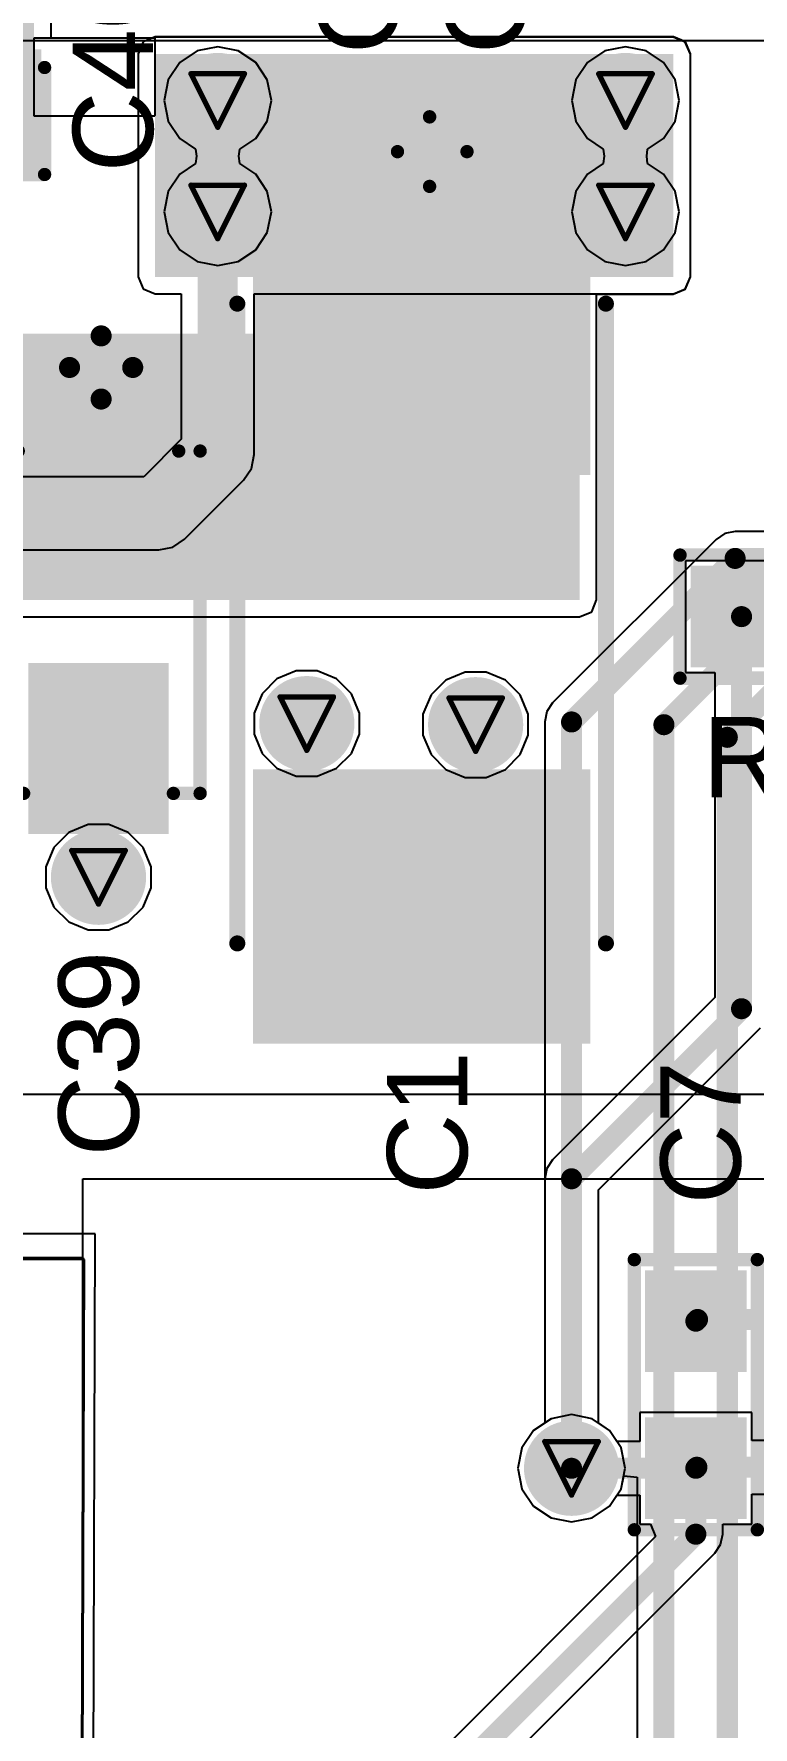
# Model space of a CAD drawing. Header units: inches. Extents: x 0 to 423, y -3 to 110.
# Drawn here: x 31.64 to 38.47, y 55.33 to 71.41 of the extents above; entities that cross this region are included whole.
import ezdxf

# ---------------------------------------------------------------- set-up
doc = ezdxf.new("R2010")
doc.units = ezdxf.units.IN
for name, color, linetype in [('Bottom Layer', 5, 'Continuous'), ('Bottom Solder', 6, 'Continuous'), ('Drill Drawing', 1, 'Continuous'), ('Mid Layer', 16, 'Continuous'), ('Mid Layer 2', 76, 'Continuous'), ('Top Layer', 1, 'Continuous'), ('Top Overlay', 2, 'Continuous'), ('Top Paste', 8, 'Continuous'), ('Top Solder', 216, 'Continuous'), ('Via Holes', 16, 'Continuous')]:
    doc.layers.add(name, color=color, linetype=linetype)
doc.styles.add('Arial', font='', dxfattribs={"height": 0.2})
doc.styles.get('Arial').set_extended_font_data('Arial')

# ---------------------------------------------------------------- blocks, each defined once
blk = doc.blocks.new('C____C_2')
at = {"layer": 'Top Layer'}
for points in [[(-3.9, 1.5), (-1.5, 1.5), (-1.5, -1.5), (-3.9, -1.5)], [(1.5, 1.5), (3.9, 1.5), (3.9, -1.5), (1.5, -1.5)]]:
    blk.add_hatch(color=1, dxfattribs=at).paths.add_polyline_path(points)
at = {"layer": 'Top Paste'}
for points in [[(-3.9, 1.5), (-1.5, 1.5), (-1.5, -1.5), (-3.9, -1.5)], [(1.5, 1.5), (3.9, 1.5), (3.9, -1.5), (1.5, -1.5)]]:
    blk.add_hatch(color=8, dxfattribs=at).paths.add_polyline_path(points)
at = {"layer": 'Top Solder'}
for points in [[(-4.002, 1.602), (-1.398, 1.602), (-1.398, -1.602), (-4.002, -1.602)], [(1.398, 1.602), (4.002, 1.602), (4.002, -1.602), (1.398, -1.602)]]:
    blk.add_hatch(color=216, dxfattribs=at).paths.add_polyline_path(points)
at = {"layer": 'Top Overlay'}
for points in [[(3.05, 1.75, 0.152, 0.152, 0), (-3.025, 1.75, 0.152, 0.152, 0)], [(-4.469, -0.229, 0.127, 0.127, 0), (-4.469, 0.431, 0.127, 0.127, 0)], [(-4.138, 0.076, 0.127, 0.127, 0), (-4.799, 0.076, 0.127, 0.127, 0)], [(3.05, -1.75, 0.152, 0.152, 0), (-3.025, -1.75, 0.152, 0.152, 0)]]:
    blk.add_lwpolyline(points, format="xyseb", dxfattribs=at)
for points in [[(-3.063, 1.75, 0.0762, 0.0762, 1), (-2.987, 1.75, 0.0762, 0.0762, 1)], [(3.012, 1.75, 0.0762, 0.0762, 1), (3.088, 1.75, 0.0762, 0.0762, 1)], [(-4.5, 0.431, 0.0635, 0.0635, 1), (-4.437, 0.431, 0.0635, 0.0635, 1)], [(-4.831, 0.076, 0.0635, 0.0635, 1), (-4.767, 0.076, 0.0635, 0.0635, 1)], [(-4.17, 0.076, 0.0635, 0.0635, 1), (-4.107, 0.076, 0.0635, 0.0635, 1)], [(-4.5, -0.229, 0.0635, 0.0635, 1), (-4.437, -0.229, 0.0635, 0.0635, 1)], [(-3.063, -1.75, 0.0762, 0.0762, 1), (-2.987, -1.75, 0.0762, 0.0762, 1)], [(3.012, -1.75, 0.0762, 0.0762, 1), (3.088, -1.75, 0.0762, 0.0762, 1)]]:
    blk.add_lwpolyline(points, format="xyseb", close=True, dxfattribs=at)
blk = doc.blocks.new('C____A_10')
at = {"layer": 'Top Layer'}
for points in [[(-1.91, 0.565), (-0.49, 0.565), (-0.49, -0.565), (-1.91, -0.565)], [(0.49, 0.565), (1.91, 0.565), (1.91, -0.565), (0.49, -0.565)]]:
    blk.add_hatch(color=1, dxfattribs=at).paths.add_polyline_path(points)
at = {"layer": 'Top Paste'}
for points in [[(-1.91, 0.565), (-0.49, 0.565), (-0.49, -0.565), (-1.91, -0.565)], [(0.49, 0.565), (1.91, 0.565), (1.91, -0.565), (0.49, -0.565)]]:
    blk.add_hatch(color=8, dxfattribs=at).paths.add_polyline_path(points)
at = {"layer": 'Top Solder'}
for points in [[(-2.012, 0.667), (-0.388, 0.667), (-0.388, -0.667), (-2.012, -0.667)], [(0.388, 0.667), (2.012, 0.667), (2.012, -0.667), (0.388, -0.667)]]:
    blk.add_hatch(color=216, dxfattribs=at).paths.add_polyline_path(points)
at = {"layer": 'Top Overlay'}
for points in [[(1.626, 0.965, 0.127, 0.127, 0), (-1.626, 0.965, 0.127, 0.127, 0)], [(-1.626, 0.762, 0.127, 0.127, 0), (-1.626, 0.965, 0.127, 0.127, 0)], [(1.626, 0.711, 0.127, 0.127, 0), (1.626, 0.965, 0.127, 0.127, 0)], [(-2.419, -0.275, 0.2, 0.2, 0), (-2.419, 0.325, 0.2, 0.2, 0)], [(-2.119, 0.025, 0.2, 0.2, 0), (-2.719, 0.025, 0.2, 0.2, 0)], [(-1.626, -0.965, 0.127, 0.127, 0), (-1.626, -0.762, 0.127, 0.127, 0)], [(1.626, -0.965, 0.127, 0.127, 0), (1.626, -0.711, 0.127, 0.127, 0)], [(1.626, -0.965, 0.127, 0.127, 0), (-1.626, -0.965, 0.127, 0.127, 0)]]:
    blk.add_lwpolyline(points, format="xyseb", dxfattribs=at)
for points in [[(-1.657, 0.965, 0.0635, 0.0635, 1), (-1.594, 0.965, 0.0635, 0.0635, 1)], [(-1.657, 0.965, 0.0635, 0.0635, 1), (-1.594, 0.965, 0.0635, 0.0635, 1)], [(1.594, 0.965, 0.0635, 0.0635, 1), (1.657, 0.965, 0.0635, 0.0635, 1)], [(1.594, 0.965, 0.0635, 0.0635, 1), (1.657, 0.965, 0.0635, 0.0635, 1)], [(-1.657, 0.762, 0.0635, 0.0635, 1), (-1.594, 0.762, 0.0635, 0.0635, 1)], [(1.594, 0.711, 0.0635, 0.0635, 1), (1.657, 0.711, 0.0635, 0.0635, 1)], [(-2.469, 0.325, 0.1, 0.1, 1), (-2.369, 0.325, 0.1, 0.1, 1)], [(-2.769, 0.025, 0.1, 0.1, 1), (-2.669, 0.025, 0.1, 0.1, 1)], [(-2.169, 0.025, 0.1, 0.1, 1), (-2.069, 0.025, 0.1, 0.1, 1)], [(-2.469, -0.275, 0.1, 0.1, 1), (-2.369, -0.275, 0.1, 0.1, 1)], [(-1.657, -0.762, 0.0635, 0.0635, 1), (-1.594, -0.762, 0.0635, 0.0635, 1)], [(1.594, -0.711, 0.0635, 0.0635, 1), (1.657, -0.711, 0.0635, 0.0635, 1)], [(-1.657, -0.965, 0.0635, 0.0635, 1), (-1.594, -0.965, 0.0635, 0.0635, 1)], [(-1.657, -0.965, 0.0635, 0.0635, 1), (-1.594, -0.965, 0.0635, 0.0635, 1)], [(1.594, -0.965, 0.0635, 0.0635, 1), (1.657, -0.965, 0.0635, 0.0635, 1)], [(1.594, -0.965, 0.0635, 0.0635, 1), (1.657, -0.965, 0.0635, 0.0635, 1)]]:
    blk.add_lwpolyline(points, format="xyseb", close=True, dxfattribs=at)
blk = doc.blocks.new('C___0805_44')
at = {"layer": 'Top Layer'}
for points in [[(-1.524, 0.762), (-0.508, 0.762), (-0.508, -0.762), (-1.524, -0.762)], [(0.508, 0.762), (1.524, 0.762), (1.524, -0.762), (0.508, -0.762)]]:
    blk.add_hatch(color=1, dxfattribs=at).paths.add_polyline_path(points)
at = {"layer": 'Top Paste'}
for points in [[(-1.524, 0.762), (-0.508, 0.762), (-0.508, -0.762), (-1.524, -0.762)], [(0.508, 0.762), (1.524, 0.762), (1.524, -0.762), (0.508, -0.762)]]:
    blk.add_hatch(color=8, dxfattribs=at).paths.add_polyline_path(points)
at = {"layer": 'Top Solder'}
for points in [[(-1.594, 0.832), (-0.438, 0.832), (-0.438, -0.832), (-1.594, -0.832)], [(0.438, 0.832), (1.594, 0.832), (1.594, -0.832), (0.438, -0.832)]]:
    blk.add_hatch(color=216, dxfattribs=at).paths.add_polyline_path(points)
at = {"layer": 'Top Overlay'}
for points in [[(-0.61, 0.864, 0.127, 0.127, 0), (-1.626, 0.864, 0.127, 0.127, 0)], [(-1.626, -0.864, 0.127, 0.127, 0), (-1.626, 0.864, 0.127, 0.127, 0)], [(1.626, 0.864, 0.127, 0.127, 0), (0.61, 0.864, 0.127, 0.127, 0)], [(1.626, -0.864, 0.127, 0.127, 0), (1.626, 0.864, 0.127, 0.127, 0)], [(-0.61, -0.864, 0.127, 0.127, 0), (-1.626, -0.864, 0.127, 0.127, 0)], [(1.626, -0.864, 0.127, 0.127, 0), (0.61, -0.864, 0.127, 0.127, 0)]]:
    blk.add_lwpolyline(points, format="xyseb", dxfattribs=at)
for points in [[(-1.657, 0.864, 0.0635, 0.0635, 1), (-1.594, 0.864, 0.0635, 0.0635, 1)], [(-1.657, 0.864, 0.0635, 0.0635, 1), (-1.594, 0.864, 0.0635, 0.0635, 1)], [(-0.641, 0.864, 0.0635, 0.0635, 1), (-0.578, 0.864, 0.0635, 0.0635, 1)], [(0.578, 0.864, 0.0635, 0.0635, 1), (0.641, 0.864, 0.0635, 0.0635, 1)], [(1.594, 0.864, 0.0635, 0.0635, 1), (1.657, 0.864, 0.0635, 0.0635, 1)], [(1.594, 0.864, 0.0635, 0.0635, 1), (1.657, 0.864, 0.0635, 0.0635, 1)], [(-1.657, -0.864, 0.0635, 0.0635, 1), (-1.594, -0.864, 0.0635, 0.0635, 1)], [(-1.657, -0.864, 0.0635, 0.0635, 1), (-1.594, -0.864, 0.0635, 0.0635, 1)], [(-0.641, -0.864, 0.0635, 0.0635, 1), (-0.578, -0.864, 0.0635, 0.0635, 1)], [(0.578, -0.864, 0.0635, 0.0635, 1), (0.641, -0.864, 0.0635, 0.0635, 1)], [(1.594, -0.864, 0.0635, 0.0635, 1), (1.657, -0.864, 0.0635, 0.0635, 1)], [(1.594, -0.864, 0.0635, 0.0635, 1), (1.657, -0.864, 0.0635, 0.0635, 1)]]:
    blk.add_lwpolyline(points, format="xyseb", close=True, dxfattribs=at)
blk = doc.blocks.new('0603C_TBD_55')
at = {"layer": 'Top Layer'}
for points in [[(-0.381, 0.381), (0.381, 0.381), (0.381, -0.381), (-0.381, -0.381)], [(1.016, 0.381), (1.778, 0.381), (1.778, -0.381), (1.016, -0.381)]]:
    blk.add_hatch(color=1, dxfattribs=at).paths.add_polyline_path(points)
at = {"layer": 'Top Paste'}
for points in [[(-0.381, 0.381), (0.381, 0.381), (0.381, -0.381), (-0.381, -0.381)], [(1.016, 0.381), (1.778, 0.381), (1.778, -0.381), (1.016, -0.381)]]:
    blk.add_hatch(color=8, dxfattribs=at).paths.add_polyline_path(points)
at = {"layer": 'Top Solder'}
for points in [[(-0.4826, 0.4826), (0.4826, 0.4826), (0.4826, -0.4826), (-0.4826, -0.4826)], [(0.9144, 0.4826), (1.8796, 0.4826), (1.8796, -0.4826), (0.9144, -0.4826)]]:
    blk.add_hatch(color=216, dxfattribs=at).paths.add_polyline_path(points)
at = {"layer": 'Top Overlay'}
for points in [[(-0.5842, 0.5842, 0.127, 0.127, 0), (1.9812, 0.5842, 0.127, 0.127, 0)], [(-0.5842, -0.5842, 0.127, 0.127, 0), (-0.5842, 0.5842, 0.127, 0.127, 0)], [(1.9812, -0.5842, 0.127, 0.127, 0), (1.9812, 0.5842, 0.127, 0.127, 0)], [(-0.5842, -0.5842, 0.127, 0.127, 0), (1.9812, -0.5842, 0.127, 0.127, 0)]]:
    blk.add_lwpolyline(points, format="xyseb", dxfattribs=at)
for points in [[(-0.61595, 0.5842, 0.0635, 0.0635, 1), (-0.55245, 0.5842, 0.0635, 0.0635, 1)], [(-0.61595, 0.5842, 0.0635, 0.0635, 1), (-0.55245, 0.5842, 0.0635, 0.0635, 1)], [(1.94945, 0.5842, 0.0635, 0.0635, 1), (2.01295, 0.5842, 0.0635, 0.0635, 1)], [(1.94945, 0.5842, 0.0635, 0.0635, 1), (2.01295, 0.5842, 0.0635, 0.0635, 1)], [(-0.61595, -0.5842, 0.0635, 0.0635, 1), (-0.55245, -0.5842, 0.0635, 0.0635, 1)], [(-0.61595, -0.5842, 0.0635, 0.0635, 1), (-0.55245, -0.5842, 0.0635, 0.0635, 1)], [(1.94945, -0.5842, 0.0635, 0.0635, 1), (2.01295, -0.5842, 0.0635, 0.0635, 1)], [(1.94945, -0.5842, 0.0635, 0.0635, 1), (2.01295, -0.5842, 0.0635, 0.0635, 1)]]:
    blk.add_lwpolyline(points, format="xyseb", close=True, dxfattribs=at)
blk = doc.blocks.new('0603C_TBD_75')
at = {"layer": 'Top Layer'}
for points in [[(-0.381, 0.381), (0.381, 0.381), (0.381, -0.381), (-0.381, -0.381)], [(1.016, 0.381), (1.778, 0.381), (1.778, -0.381), (1.016, -0.381)]]:
    blk.add_hatch(color=1, dxfattribs=at).paths.add_polyline_path(points)
at = {"layer": 'Top Paste'}
for points in [[(-0.381, 0.381), (0.381, 0.381), (0.381, -0.381), (-0.381, -0.381)], [(1.016, 0.381), (1.778, 0.381), (1.778, -0.381), (1.016, -0.381)]]:
    blk.add_hatch(color=8, dxfattribs=at).paths.add_polyline_path(points)
at = {"layer": 'Top Solder'}
for points in [[(-0.4826, 0.4826), (0.4826, 0.4826), (0.4826, -0.4826), (-0.4826, -0.4826)], [(0.9144, 0.4826), (1.8796, 0.4826), (1.8796, -0.4826), (0.9144, -0.4826)]]:
    blk.add_hatch(color=216, dxfattribs=at).paths.add_polyline_path(points)
at = {"layer": 'Top Overlay'}
for points in [[(-0.5842, -0.5842, 0.127, 0.127, 0), (-0.5842, 0.5842, 0.127, 0.127, 0)], [(1.9812, 0.5842, 0.127, 0.127, 0), (-0.5842, 0.5842, 0.127, 0.127, 0)], [(1.9812, -0.5842, 0.127, 0.127, 0), (1.9812, 0.5842, 0.127, 0.127, 0)], [(1.9812, -0.5842, 0.127, 0.127, 0), (-0.5842, -0.5842, 0.127, 0.127, 0)]]:
    blk.add_lwpolyline(points, format="xyseb", dxfattribs=at)
for points in [[(-0.61595, 0.5842, 0.0635, 0.0635, 1), (-0.55245, 0.5842, 0.0635, 0.0635, 1)], [(-0.61595, 0.5842, 0.0635, 0.0635, 1), (-0.55245, 0.5842, 0.0635, 0.0635, 1)], [(1.94945, 0.5842, 0.0635, 0.0635, 1), (2.01295, 0.5842, 0.0635, 0.0635, 1)], [(1.94945, 0.5842, 0.0635, 0.0635, 1), (2.01295, 0.5842, 0.0635, 0.0635, 1)], [(-0.61595, -0.5842, 0.0635, 0.0635, 1), (-0.55245, -0.5842, 0.0635, 0.0635, 1)], [(-0.61595, -0.5842, 0.0635, 0.0635, 1), (-0.55245, -0.5842, 0.0635, 0.0635, 1)], [(1.94945, -0.5842, 0.0635, 0.0635, 1), (2.01295, -0.5842, 0.0635, 0.0635, 1)], [(1.94945, -0.5842, 0.0635, 0.0635, 1), (2.01295, -0.5842, 0.0635, 0.0635, 1)]]:
    blk.add_lwpolyline(points, format="xyseb", close=True, dxfattribs=at)

msp = doc.modelspace()

# ---------------------------------------------------------------- hatches: boundary and pattern name
at = {"layer": 'Bottom Layer'}
msp.add_hatch(color=5, dxfattribs=at).paths.add_polyline_path([(32.796, 69.108), (37.717, 69.108), (37.717, 71.223), (32.796, 71.223)])
h = msp.add_hatch(color=5, dxfattribs=at)
edge = h.paths.add_edge_path()
edge.add_arc((33.39, 70.781), 0.35, 0, 360)
h = msp.add_hatch(color=5, dxfattribs=at)
edge = h.paths.add_edge_path()
edge.add_arc((37.262, 70.781), 0.35, 0, 360)
h = msp.add_hatch(color=5, dxfattribs=at)
edge = h.paths.add_edge_path()
edge.add_arc((33.39, 69.723), 0.35, 0, 360)
h = msp.add_hatch(color=5, dxfattribs=at)
edge = h.paths.add_edge_path()
edge.add_arc((37.262, 69.723), 0.35, 0, 360)
h = msp.add_hatch(color=5, dxfattribs=at)
edge = h.paths.add_edge_path()
edge.add_arc((34.236, 64.864), 0.35, 0, 360)
h = msp.add_hatch(color=5, dxfattribs=at)
edge = h.paths.add_edge_path()
edge.add_arc((35.839, 64.854), 0.35, 0, 360)
h = msp.add_hatch(color=5, dxfattribs=at)
edge = h.paths.add_edge_path()
edge.add_arc((32.258, 63.405), 0.35, 0, 360)
h = msp.add_hatch(color=5, dxfattribs=at)
edge = h.paths.add_edge_path()
edge.add_arc((36.75, 57.793), 0.35, 0, 360)
at = {"layer": 'Bottom Solder'}
h = msp.add_hatch(color=6, dxfattribs=at)
edge = h.paths.add_edge_path()
edge.add_arc((33.39, 70.781), 0.452, 0, 360)
h = msp.add_hatch(color=6, dxfattribs=at)
edge = h.paths.add_edge_path()
edge.add_arc((37.262, 70.781), 0.452, 0, 360)
h = msp.add_hatch(color=6, dxfattribs=at)
edge = h.paths.add_edge_path()
edge.add_arc((33.39, 69.723), 0.452, 0, 360)
h = msp.add_hatch(color=6, dxfattribs=at)
edge = h.paths.add_edge_path()
edge.add_arc((37.262, 69.723), 0.452, 0, 360)
h = msp.add_hatch(color=6, dxfattribs=at)
edge = h.paths.add_edge_path()
edge.add_arc((34.236, 64.864), 0.452, 0, 360)
h = msp.add_hatch(color=6, dxfattribs=at)
edge = h.paths.add_edge_path()
edge.add_arc((35.839, 64.854), 0.452, 0, 360)
h = msp.add_hatch(color=6, dxfattribs=at)
edge = h.paths.add_edge_path()
edge.add_arc((32.258, 63.405), 0.452, 0, 360)
h = msp.add_hatch(color=6, dxfattribs=at)
edge = h.paths.add_edge_path()
edge.add_arc((36.75, 57.793), 0.452, 0, 360)
at = {"layer": 'Mid Layer'}
h = msp.add_hatch(color=16, dxfattribs=at)
edge = h.paths.add_edge_path()
edge.add_arc((33.39, 70.781), 0.35, 0, 360)
h = msp.add_hatch(color=16, dxfattribs=at)
edge = h.paths.add_edge_path()
edge.add_arc((37.262, 70.781), 0.35, 0, 360)
h = msp.add_hatch(color=16, dxfattribs=at)
edge = h.paths.add_edge_path()
edge.add_arc((33.39, 69.723), 0.35, 0, 360)
h = msp.add_hatch(color=16, dxfattribs=at)
edge = h.paths.add_edge_path()
edge.add_arc((37.262, 69.723), 0.35, 0, 360)
h = msp.add_hatch(color=16, dxfattribs=at)
edge = h.paths.add_edge_path()
edge.add_arc((34.236, 64.864), 0.35, 0, 360)
h = msp.add_hatch(color=16, dxfattribs=at)
edge = h.paths.add_edge_path()
edge.add_arc((35.839, 64.854), 0.35, 0, 360)
h = msp.add_hatch(color=16, dxfattribs=at)
edge = h.paths.add_edge_path()
edge.add_arc((32.258, 63.405), 0.35, 0, 360)
h = msp.add_hatch(color=16, dxfattribs=at)
edge = h.paths.add_edge_path()
edge.add_arc((36.75, 57.793), 0.35, 0, 360)
at = {"layer": 'Mid Layer 2'}
h = msp.add_hatch(color=76, dxfattribs=at)
edge = h.paths.add_edge_path()
edge.add_arc((33.39, 70.781), 0.35, 0, 360)
h = msp.add_hatch(color=76, dxfattribs=at)
edge = h.paths.add_edge_path()
edge.add_arc((37.262, 70.781), 0.35, 0, 360)
h = msp.add_hatch(color=76, dxfattribs=at)
edge = h.paths.add_edge_path()
edge.add_arc((33.39, 69.723), 0.35, 0, 360)
h = msp.add_hatch(color=76, dxfattribs=at)
edge = h.paths.add_edge_path()
edge.add_arc((37.262, 69.723), 0.35, 0, 360)
h = msp.add_hatch(color=76, dxfattribs=at)
edge = h.paths.add_edge_path()
edge.add_arc((34.236, 64.864), 0.35, 0, 360)
h = msp.add_hatch(color=76, dxfattribs=at)
edge = h.paths.add_edge_path()
edge.add_arc((35.839, 64.854), 0.35, 0, 360)
h = msp.add_hatch(color=76, dxfattribs=at)
edge = h.paths.add_edge_path()
edge.add_arc((32.258, 63.405), 0.35, 0, 360)
h = msp.add_hatch(color=76, dxfattribs=at)
edge = h.paths.add_edge_path()
edge.add_arc((36.75, 57.793), 0.35, 0, 360)
at = {"layer": 'Top Layer'}
for points in [[(26.054, 70.485), (31.644, 70.485), (31.644, 71.787), (26.054, 71.787)], [(32.796, 69.106), (37.715, 69.106), (37.715, 71.222), (32.796, 71.222)], [(33.826, 66.208), (36.826, 66.208), (36.826, 69.727), (33.826, 69.727)], [(26.054, 66.039), (36.826, 66.039), (36.826, 68.568), (26.054, 68.568)]]:
    msp.add_hatch(color=1, dxfattribs=at).paths.add_polyline_path(points)
h = msp.add_hatch(color=1, dxfattribs=at)
edge = h.paths.add_edge_path()
edge.add_arc((33.39, 70.781), 0.35, 0, 360)
h = msp.add_hatch(color=1, dxfattribs=at)
edge = h.paths.add_edge_path()
edge.add_arc((37.262, 70.781), 0.35, 0, 360)
h = msp.add_hatch(color=1, dxfattribs=at)
edge = h.paths.add_edge_path()
edge.add_arc((33.39, 69.723), 0.35, 0, 360)
h = msp.add_hatch(color=1, dxfattribs=at)
edge = h.paths.add_edge_path()
edge.add_arc((37.262, 69.723), 0.35, 0, 360)
h = msp.add_hatch(color=1, dxfattribs=at)
edge = h.paths.add_edge_path()
edge.add_arc((34.236, 64.864), 0.35, 0, 360)
h = msp.add_hatch(color=1, dxfattribs=at)
edge = h.paths.add_edge_path()
edge.add_arc((35.839, 64.854), 0.35, 0, 360)
h = msp.add_hatch(color=1, dxfattribs=at)
edge = h.paths.add_edge_path()
edge.add_arc((32.258, 63.405), 0.35, 0, 360)
h = msp.add_hatch(color=1, dxfattribs=at)
edge = h.paths.add_edge_path()
edge.add_arc((36.75, 57.793), 0.35, 0, 360)
at = {"layer": 'Top Solder'}
h = msp.add_hatch(color=216, dxfattribs=at)
edge = h.paths.add_edge_path()
edge.add_arc((33.39, 70.781), 0.452, 0, 360)
h = msp.add_hatch(color=216, dxfattribs=at)
edge = h.paths.add_edge_path()
edge.add_arc((37.262, 70.781), 0.452, 0, 360)
h = msp.add_hatch(color=216, dxfattribs=at)
edge = h.paths.add_edge_path()
edge.add_arc((33.39, 69.723), 0.452, 0, 360)
h = msp.add_hatch(color=216, dxfattribs=at)
edge = h.paths.add_edge_path()
edge.add_arc((37.262, 69.723), 0.452, 0, 360)
h = msp.add_hatch(color=216, dxfattribs=at)
edge = h.paths.add_edge_path()
edge.add_arc((34.236, 64.864), 0.452, 0, 360)
h = msp.add_hatch(color=216, dxfattribs=at)
edge = h.paths.add_edge_path()
edge.add_arc((35.839, 64.854), 0.452, 0, 360)
h = msp.add_hatch(color=216, dxfattribs=at)
edge = h.paths.add_edge_path()
edge.add_arc((32.258, 63.405), 0.452, 0, 360)
h = msp.add_hatch(color=216, dxfattribs=at)
edge = h.paths.add_edge_path()
edge.add_arc((36.75, 57.793), 0.452, 0, 360)
at = {"layer": 'Via Holes'}
h = msp.add_hatch(color=7, dxfattribs=at)
edge = h.paths.add_edge_path()
edge.add_arc((33.39, 70.781), 0.25, 0, 360)
h = msp.add_hatch(color=7, dxfattribs=at)
edge = h.paths.add_edge_path()
edge.add_arc((37.262, 70.781), 0.25, 0, 360)
h = msp.add_hatch(color=7, dxfattribs=at)
edge = h.paths.add_edge_path()
edge.add_arc((33.39, 69.723), 0.25, 0, 360)
h = msp.add_hatch(color=7, dxfattribs=at)
edge = h.paths.add_edge_path()
edge.add_arc((37.262, 69.723), 0.25, 0, 360)
h = msp.add_hatch(color=7, dxfattribs=at)
edge = h.paths.add_edge_path()
edge.add_arc((34.236, 64.864), 0.25, 0, 360)
h = msp.add_hatch(color=7, dxfattribs=at)
edge = h.paths.add_edge_path()
edge.add_arc((35.839, 64.854), 0.25, 0, 360)
h = msp.add_hatch(color=7, dxfattribs=at)
edge = h.paths.add_edge_path()
edge.add_arc((32.258, 63.405), 0.25, 0, 360)
h = msp.add_hatch(color=7, dxfattribs=at)
edge = h.paths.add_edge_path()
edge.add_arc((36.75, 57.793), 0.25, 0, 360)

# ---------------------------------------------------------------- linework, layer by layer
at = {"layer": 'Bottom Layer'}
for p, q in [((32.682, 71.338), (32.634, 71.223)), ((32.796, 71.385), (32.682, 71.338)), ((37.717, 71.385), (32.796, 71.385)), ((37.832, 71.338), (37.717, 71.385)), ((37.88, 71.223), (37.832, 71.338)), ((32.634, 71.223), (32.634, 69.108)), ((37.88, 69.108), (37.88, 71.223)), ((32.634, 69.108), (32.682, 68.993)), ((32.682, 68.993), (32.796, 68.945)), ((37.717, 68.945), (37.832, 68.993)), ((37.832, 68.993), (37.88, 69.108)), ((32.796, 68.945), (33.043, 68.945)), ((33.043, 68.945), (33.043, 67.564)), ((33.737, 67.42), (33.737, 68.945)), ((33.737, 68.945), (37.717, 68.945)), ((33.043, 67.564), (32.687, 67.208)), ((33.711, 67.288), (33.737, 67.42)), ((33.636, 67.175), (33.711, 67.288)), ((32.687, 67.208), (13.383, 67.208)), ((33.076, 66.616), (33.636, 67.175)), ((32.964, 66.54), (33.076, 66.616)), ((38.122, 66.613), (36.57, 65.061)), ((38.205, 66.668), (38.122, 66.613)), ((38.303, 66.688), (38.205, 66.668)), ((41.173, 66.688), (38.303, 66.688)), ((5.946, 66.514), (32.831, 66.514)), ((32.831, 66.514), (32.964, 66.54)), ((36.515, 64.978), (36.495, 64.88)), ((36.57, 65.061), (36.515, 64.978)), ((36.495, 64.88), (36.495, 58.224)), ((32.116, 59.792), (0.635, 59.792)), ((31.997, 22.459), (32.116, 59.792)), ((36.495, 58.224), (36.39, 58.153)), ((36.39, 58.153), (36.279, 57.988)), ((36.279, 57.988), (36.24, 57.793)), ((36.24, 57.793), (36.279, 57.598)), ((36.279, 57.598), (36.39, 57.433)), ((37.11, 57.433), (37.221, 57.598)), ((37.221, 57.598), (37.245, 57.72)), ((37.245, 57.72), (37.372, 57.708)), ((37.372, 57.708), (37.372, 50.303)), ((36.39, 57.433), (36.555, 57.322)), ((36.945, 57.322), (37.11, 57.433)), ((36.555, 57.322), (36.75, 57.283)), ((36.75, 57.283), (36.945, 57.322))]:
    msp.add_line(p, q, dxfattribs=at)
for points in [[(33.39, 67.42, 0.381, 0.381, 0), (33.39, 69.723, 0.381, 0.381, 0)], [(32.831, 66.861, 0.381, 0.381, 0), (33.39, 67.42, 0.381, 0.381, 0)], [(13.24, 66.861, 0.381, 0.381, 0), (32.831, 66.861, 0.381, 0.381, 0)], [(36.75, 64.88, 0.2, 0.2, 0), (38.303, 66.433, 0.2, 0.2, 0)], [(38.303, 66.433, 0.2, 0.2, 0), (41.279, 66.433, 0.2, 0.2, 0)], [(37.627, 64.854, 0.2, 0.2, 0), (38.705, 65.932, 0.2, 0.2, 0)], [(38.229, 64.734, 0.2, 0.2, 0), (38.916, 65.422, 0.2, 0.2, 0)], [(36.75, 57.793, 0.2, 0.2, 0), (36.75, 64.88, 0.2, 0.2, 0)], [(37.627, 50.197, 0.2, 0.2, 0), (37.627, 64.854, 0.2, 0.2, 0)], [(38.229, 48.779, 0.2, 0.2, 0), (38.229, 64.734, 0.2, 0.2, 0)]]:
    msp.add_lwpolyline(points, format="xyseb", dxfattribs=at)
for points in [[(33.295, 69.723, 0.191, 0.191, 1), (33.485, 69.723, 0.191, 0.191, 1)], [(33.295, 67.42, 0.191, 0.191, 1), (33.485, 67.42, 0.191, 0.191, 1)], [(33.295, 67.42, 0.191, 0.191, 1), (33.485, 67.42, 0.191, 0.191, 1)], [(32.736, 66.861, 0.191, 0.191, 1), (32.926, 66.861, 0.191, 0.191, 1)], [(32.736, 66.861, 0.191, 0.191, 1), (32.926, 66.861, 0.191, 0.191, 1)], [(38.253, 66.433, 0.1, 0.1, 1), (38.353, 66.433, 0.1, 0.1, 1)], [(38.253, 66.433, 0.1, 0.1, 1), (38.353, 66.433, 0.1, 0.1, 1)], [(36.7, 64.88, 0.1, 0.1, 1), (36.8, 64.88, 0.1, 0.1, 1)], [(36.7, 64.88, 0.1, 0.1, 1), (36.8, 64.88, 0.1, 0.1, 1)], [(37.577, 64.854, 0.1, 0.1, 1), (37.677, 64.854, 0.1, 0.1, 1)], [(37.577, 64.854, 0.1, 0.1, 1), (37.677, 64.854, 0.1, 0.1, 1)], [(38.179, 64.734, 0.1, 0.1, 1), (38.279, 64.734, 0.1, 0.1, 1)], [(38.179, 64.734, 0.1, 0.1, 1), (38.279, 64.734, 0.1, 0.1, 1)], [(36.7, 57.793, 0.1, 0.1, 1), (36.8, 57.793, 0.1, 0.1, 1)]]:
    msp.add_lwpolyline(points, format="xyseb", close=True, dxfattribs=at)
at = {"layer": 'Drill Drawing'}
for points in [[(33.136, 71.035, 0.0508, 0.0508, 0), (33.644, 71.035, 0.0508, 0.0508, 0)], [(33.136, 71.035, 0.0508, 0.0508, 0), (33.39, 70.527, 0.0508, 0.0508, 0)], [(33.39, 70.527, 0.0508, 0.0508, 0), (33.644, 71.035, 0.0508, 0.0508, 0)], [(37.008, 71.035, 0.0508, 0.0508, 0), (37.516, 71.035, 0.0508, 0.0508, 0)], [(37.008, 71.035, 0.0508, 0.0508, 0), (37.262, 70.527, 0.0508, 0.0508, 0)], [(37.262, 70.527, 0.0508, 0.0508, 0), (37.516, 71.035, 0.0508, 0.0508, 0)], [(33.136, 69.977, 0.0508, 0.0508, 0), (33.644, 69.977, 0.0508, 0.0508, 0)], [(33.136, 69.977, 0.0508, 0.0508, 0), (33.39, 69.469, 0.0508, 0.0508, 0)], [(33.39, 69.469, 0.0508, 0.0508, 0), (33.644, 69.977, 0.0508, 0.0508, 0)], [(37.008, 69.977, 0.0508, 0.0508, 0), (37.516, 69.977, 0.0508, 0.0508, 0)], [(37.008, 69.977, 0.0508, 0.0508, 0), (37.262, 69.469, 0.0508, 0.0508, 0)], [(37.262, 69.469, 0.0508, 0.0508, 0), (37.516, 69.977, 0.0508, 0.0508, 0)], [(33.982, 65.118, 0.0508, 0.0508, 0), (34.49, 65.118, 0.0508, 0.0508, 0)], [(33.982, 65.118, 0.0508, 0.0508, 0), (34.236, 64.61, 0.0508, 0.0508, 0)], [(34.236, 64.61, 0.0508, 0.0508, 0), (34.49, 65.118, 0.0508, 0.0508, 0)], [(35.585, 65.108, 0.0508, 0.0508, 0), (36.093, 65.108, 0.0508, 0.0508, 0)], [(35.585, 65.108, 0.0508, 0.0508, 0), (35.839, 64.6, 0.0508, 0.0508, 0)], [(35.839, 64.6, 0.0508, 0.0508, 0), (36.093, 65.108, 0.0508, 0.0508, 0)], [(32.004, 63.659, 0.0508, 0.0508, 0), (32.512, 63.659, 0.0508, 0.0508, 0)], [(32.004, 63.659, 0.0508, 0.0508, 0), (32.258, 63.151, 0.0508, 0.0508, 0)], [(32.258, 63.151, 0.0508, 0.0508, 0), (32.512, 63.659, 0.0508, 0.0508, 0)], [(36.496, 58.047, 0.0508, 0.0508, 0), (37.004, 58.047, 0.0508, 0.0508, 0)], [(36.496, 58.047, 0.0508, 0.0508, 0), (36.75, 57.539, 0.0508, 0.0508, 0)], [(36.75, 57.539, 0.0508, 0.0508, 0), (37.004, 58.047, 0.0508, 0.0508, 0)]]:
    msp.add_lwpolyline(points, format="xyseb", dxfattribs=at)
for points in [[(33.123, 71.035, 0.0254, 0.0254, 1), (33.149, 71.035, 0.0254, 0.0254, 1)], [(33.123, 71.035, 0.0254, 0.0254, 1), (33.149, 71.035, 0.0254, 0.0254, 1)], [(33.631, 71.035, 0.0254, 0.0254, 1), (33.657, 71.035, 0.0254, 0.0254, 1)], [(33.631, 71.035, 0.0254, 0.0254, 1), (33.657, 71.035, 0.0254, 0.0254, 1)], [(36.995, 71.035, 0.0254, 0.0254, 1), (37.02, 71.035, 0.0254, 0.0254, 1)], [(36.995, 71.035, 0.0254, 0.0254, 1), (37.02, 71.035, 0.0254, 0.0254, 1)], [(37.503, 71.035, 0.0254, 0.0254, 1), (37.529, 71.035, 0.0254, 0.0254, 1)], [(37.503, 71.035, 0.0254, 0.0254, 1), (37.529, 71.035, 0.0254, 0.0254, 1)], [(33.377, 70.527, 0.0254, 0.0254, 1), (33.403, 70.527, 0.0254, 0.0254, 1)], [(33.377, 70.527, 0.0254, 0.0254, 1), (33.403, 70.527, 0.0254, 0.0254, 1)], [(37.249, 70.527, 0.0254, 0.0254, 1), (37.275, 70.527, 0.0254, 0.0254, 1)], [(37.249, 70.527, 0.0254, 0.0254, 1), (37.275, 70.527, 0.0254, 0.0254, 1)], [(33.123, 69.977, 0.0254, 0.0254, 1), (33.149, 69.977, 0.0254, 0.0254, 1)], [(33.123, 69.977, 0.0254, 0.0254, 1), (33.149, 69.977, 0.0254, 0.0254, 1)], [(33.631, 69.977, 0.0254, 0.0254, 1), (33.657, 69.977, 0.0254, 0.0254, 1)], [(33.631, 69.977, 0.0254, 0.0254, 1), (33.657, 69.977, 0.0254, 0.0254, 1)], [(36.995, 69.977, 0.0254, 0.0254, 1), (37.02, 69.977, 0.0254, 0.0254, 1)], [(36.995, 69.977, 0.0254, 0.0254, 1), (37.02, 69.977, 0.0254, 0.0254, 1)], [(37.503, 69.977, 0.0254, 0.0254, 1), (37.529, 69.977, 0.0254, 0.0254, 1)], [(37.503, 69.977, 0.0254, 0.0254, 1), (37.529, 69.977, 0.0254, 0.0254, 1)], [(33.377, 69.469, 0.0254, 0.0254, 1), (33.403, 69.469, 0.0254, 0.0254, 1)], [(33.377, 69.469, 0.0254, 0.0254, 1), (33.403, 69.469, 0.0254, 0.0254, 1)], [(37.249, 69.469, 0.0254, 0.0254, 1), (37.275, 69.469, 0.0254, 0.0254, 1)], [(37.249, 69.469, 0.0254, 0.0254, 1), (37.275, 69.469, 0.0254, 0.0254, 1)], [(33.969, 65.118, 0.0254, 0.0254, 1), (33.994, 65.118, 0.0254, 0.0254, 1)], [(33.969, 65.118, 0.0254, 0.0254, 1), (33.994, 65.118, 0.0254, 0.0254, 1)], [(34.477, 65.118, 0.0254, 0.0254, 1), (34.502, 65.118, 0.0254, 0.0254, 1)], [(34.477, 65.118, 0.0254, 0.0254, 1), (34.502, 65.118, 0.0254, 0.0254, 1)], [(35.573, 65.108, 0.0254, 0.0254, 1), (35.598, 65.108, 0.0254, 0.0254, 1)], [(35.573, 65.108, 0.0254, 0.0254, 1), (35.598, 65.108, 0.0254, 0.0254, 1)], [(36.081, 65.108, 0.0254, 0.0254, 1), (36.106, 65.108, 0.0254, 0.0254, 1)], [(36.081, 65.108, 0.0254, 0.0254, 1), (36.106, 65.108, 0.0254, 0.0254, 1)], [(34.223, 64.61, 0.0254, 0.0254, 1), (34.248, 64.61, 0.0254, 0.0254, 1)], [(34.223, 64.61, 0.0254, 0.0254, 1), (34.248, 64.61, 0.0254, 0.0254, 1)], [(35.827, 64.6, 0.0254, 0.0254, 1), (35.852, 64.6, 0.0254, 0.0254, 1)], [(35.827, 64.6, 0.0254, 0.0254, 1), (35.852, 64.6, 0.0254, 0.0254, 1)], [(31.991, 63.659, 0.0254, 0.0254, 1), (32.017, 63.659, 0.0254, 0.0254, 1)], [(31.991, 63.659, 0.0254, 0.0254, 1), (32.017, 63.659, 0.0254, 0.0254, 1)], [(32.499, 63.659, 0.0254, 0.0254, 1), (32.525, 63.659, 0.0254, 0.0254, 1)], [(32.499, 63.659, 0.0254, 0.0254, 1), (32.525, 63.659, 0.0254, 0.0254, 1)], [(32.245, 63.151, 0.0254, 0.0254, 1), (32.271, 63.151, 0.0254, 0.0254, 1)], [(32.245, 63.151, 0.0254, 0.0254, 1), (32.271, 63.151, 0.0254, 0.0254, 1)], [(36.483, 58.047, 0.0254, 0.0254, 1), (36.509, 58.047, 0.0254, 0.0254, 1)], [(36.483, 58.047, 0.0254, 0.0254, 1), (36.509, 58.047, 0.0254, 0.0254, 1)], [(36.991, 58.047, 0.0254, 0.0254, 1), (37.017, 58.047, 0.0254, 0.0254, 1)], [(36.991, 58.047, 0.0254, 0.0254, 1), (37.017, 58.047, 0.0254, 0.0254, 1)], [(36.737, 57.539, 0.0254, 0.0254, 1), (36.763, 57.539, 0.0254, 0.0254, 1)], [(36.737, 57.539, 0.0254, 0.0254, 1), (36.763, 57.539, 0.0254, 0.0254, 1)]]:
    msp.add_lwpolyline(points, format="xyseb", close=True, dxfattribs=at)
at = {"layer": 'Mid Layer'}
for p, q in [((33.195, 71.252), (33.03, 71.141)), ((33.39, 71.291), (33.195, 71.252)), ((33.585, 71.252), (33.39, 71.291)), ((33.751, 71.141), (33.585, 71.252)), ((37.067, 71.252), (36.901, 71.141)), ((37.262, 71.291), (37.067, 71.252)), ((37.457, 71.252), (37.262, 71.291)), ((37.622, 71.141), (37.457, 71.252)), ((33.03, 71.141), (32.919, 70.976)), ((33.861, 70.976), (33.751, 71.141)), ((36.901, 71.141), (36.791, 70.976)), ((37.733, 70.976), (37.622, 71.141)), ((32.919, 70.976), (32.88, 70.781)), ((33.9, 70.781), (33.861, 70.976)), ((36.791, 70.976), (36.752, 70.781)), ((37.772, 70.781), (37.733, 70.976)), ((32.88, 70.781), (32.919, 70.586)), ((33.861, 70.586), (33.9, 70.781)), ((36.752, 70.781), (36.791, 70.586)), ((37.733, 70.586), (37.772, 70.781)), ((32.919, 70.586), (33.03, 70.421)), ((33.751, 70.421), (33.861, 70.586)), ((36.791, 70.586), (36.901, 70.421)), ((37.622, 70.421), (37.733, 70.586)), ((33.03, 70.421), (33.18, 70.32)), ((33.18, 70.32), (33.188, 70.252)), ((33.592, 70.252), (33.601, 70.32)), ((33.601, 70.32), (33.751, 70.421)), ((36.901, 70.421), (37.051, 70.32)), ((37.051, 70.32), (37.06, 70.252)), ((37.464, 70.252), (37.472, 70.32)), ((37.472, 70.32), (37.622, 70.421)), ((33.18, 70.184), (33.03, 70.083)), ((33.188, 70.252), (33.18, 70.184)), ((33.601, 70.184), (33.592, 70.252)), ((33.751, 70.083), (33.601, 70.184)), ((37.051, 70.184), (36.901, 70.083)), ((37.06, 70.252), (37.051, 70.184)), ((37.472, 70.184), (37.464, 70.252)), ((37.622, 70.083), (37.472, 70.184)), ((33.03, 70.083), (32.919, 69.918)), ((33.861, 69.918), (33.751, 70.083)), ((36.901, 70.083), (36.791, 69.918)), ((37.733, 69.918), (37.622, 70.083)), ((32.919, 69.918), (32.88, 69.723)), ((33.9, 69.723), (33.861, 69.918)), ((36.791, 69.918), (36.752, 69.723)), ((37.772, 69.723), (37.733, 69.918)), ((32.88, 69.723), (32.919, 69.528)), ((33.861, 69.528), (33.9, 69.723)), ((36.752, 69.723), (36.791, 69.528)), ((37.733, 69.528), (37.772, 69.723)), ((32.919, 69.528), (33.03, 69.363)), ((33.751, 69.363), (33.861, 69.528)), ((36.791, 69.528), (36.901, 69.363)), ((37.622, 69.363), (37.733, 69.528)), ((33.03, 69.363), (33.195, 69.252)), ((33.585, 69.252), (33.751, 69.363)), ((36.901, 69.363), (37.067, 69.252)), ((37.457, 69.252), (37.622, 69.363)), ((33.195, 69.252), (33.39, 69.213)), ((33.39, 69.213), (33.585, 69.252)), ((37.067, 69.252), (37.262, 69.213)), ((37.262, 69.213), (37.457, 69.252)), ((32.226, 60.02), (0.584, 60.02)), ((32.037, 0.89), (32.226, 60.02)), ((36.555, 58.264), (36.39, 58.153)), ((36.75, 58.303), (36.555, 58.264)), ((36.945, 58.264), (36.75, 58.303)), ((37.11, 58.153), (36.945, 58.264)), ((36.39, 58.153), (36.279, 57.988)), ((37.221, 57.988), (37.11, 58.153)), ((36.279, 57.988), (36.24, 57.793)), ((37.26, 57.793), (37.221, 57.988)), ((36.24, 57.793), (36.279, 57.598)), ((37.221, 57.598), (37.26, 57.793)), ((36.279, 57.598), (36.39, 57.433)), ((37.11, 57.433), (37.221, 57.598)), ((36.39, 57.433), (36.555, 57.322)), ((36.945, 57.322), (37.11, 57.433)), ((36.555, 57.322), (36.75, 57.283)), ((36.75, 57.283), (36.945, 57.322))]:
    msp.add_line(p, q, dxfattribs=at)
at = {"layer": 'Mid Layer 2'}
for p, q in [((28.143, 71.351), (42.396, 71.351)), ((33.952, 65.288), (33.812, 65.148)), ((34.136, 65.364), (33.952, 65.288)), ((34.335, 65.364), (34.136, 65.364)), ((34.519, 65.288), (34.335, 65.364)), ((34.659, 65.148), (34.519, 65.288)), ((35.74, 65.354), (35.556, 65.278)), ((35.939, 65.354), (35.74, 65.354)), ((36.123, 65.278), (35.939, 65.354)), ((33.812, 65.148), (33.736, 64.964)), ((34.736, 64.964), (34.659, 65.148)), ((35.416, 65.137), (35.339, 64.954)), ((35.556, 65.278), (35.416, 65.137)), ((36.263, 65.137), (36.123, 65.278)), ((36.339, 64.954), (36.263, 65.137)), ((33.736, 64.964), (33.736, 64.765)), ((34.736, 64.765), (34.736, 64.964)), ((35.339, 64.954), (35.339, 64.755)), ((36.339, 64.755), (36.339, 64.954)), ((33.736, 64.765), (33.812, 64.581)), ((34.659, 64.581), (34.736, 64.765)), ((35.339, 64.755), (35.416, 64.571)), ((36.263, 64.571), (36.339, 64.755)), ((33.812, 64.581), (33.952, 64.441)), ((34.519, 64.441), (34.659, 64.581)), ((35.416, 64.571), (35.556, 64.43)), ((36.123, 64.43), (36.263, 64.571)), ((33.952, 64.441), (34.136, 64.364)), ((34.136, 64.364), (34.335, 64.364)), ((34.335, 64.364), (34.519, 64.441)), ((35.556, 64.43), (35.74, 64.354)), ((35.74, 64.354), (35.939, 64.354)), ((35.939, 64.354), (36.123, 64.43)), ((32.159, 63.905), (31.975, 63.829)), ((32.357, 63.905), (32.159, 63.905)), ((32.541, 63.829), (32.357, 63.905)), ((31.834, 63.688), (31.758, 63.505)), ((31.975, 63.829), (31.834, 63.688)), ((32.682, 63.688), (32.541, 63.829)), ((32.758, 63.505), (32.682, 63.688)), ((31.758, 63.505), (31.758, 63.306)), ((32.758, 63.306), (32.758, 63.505)), ((31.758, 63.306), (31.834, 63.122)), ((32.682, 63.122), (32.758, 63.306)), ((31.834, 63.122), (31.975, 62.981)), ((32.541, 62.981), (32.682, 63.122)), ((31.975, 62.981), (32.159, 62.905)), ((32.159, 62.905), (32.357, 62.905)), ((32.357, 62.905), (32.541, 62.981)), ((51.819, 61.341), (29.462, 61.341)), ((32.109, 23.032), (32.109, 60.54)), ((32.109, 60.54), (38.922, 60.54))]:
    msp.add_line(p, q, dxfattribs=at)
at = {"layer": 'Top Layer'}
for p, q in [((31.807, 71.374), (31.807, 71.787)), ((32.796, 71.374), (31.644, 71.374)), ((31.644, 71.374), (31.644, 70.637)), ((32.772, 71.374), (31.807, 71.374)), ((32.796, 71.384), (32.772, 71.374)), ((37.715, 71.384), (32.796, 71.384)), ((32.796, 70.641), (32.796, 71.374)), ((37.83, 71.336), (37.715, 71.384)), ((37.878, 71.222), (37.83, 71.336)), ((37.878, 69.106), (37.878, 71.222)), ((31.644, 70.637), (32.792, 70.637)), ((32.792, 70.637), (32.796, 70.641)), ((37.715, 68.943), (37.83, 68.991)), ((37.83, 68.991), (37.878, 69.106)), ((36.988, 68.568), (36.988, 68.943)), ((36.988, 68.943), (37.715, 68.943)), ((36.988, 66.039), (36.988, 68.568)), ((38.895, 66.411), (37.833, 66.411)), ((37.833, 66.411), (37.833, 65.349)), ((36.826, 65.877), (36.941, 65.925)), ((36.941, 65.925), (36.988, 66.039)), ((26.054, 65.877), (36.826, 65.877)), ((37.833, 65.349), (38.11, 65.349)), ((38.11, 65.349), (38.11, 62.262)), ((38.11, 62.262), (36.57, 60.722)), ((37.005, 60.436), (38.545, 61.976)), ((36.515, 60.64), (36.495, 60.542)), ((36.57, 60.722), (36.515, 60.64)), ((36.495, 60.542), (36.495, 58.224)), ((37.005, 58.224), (37.005, 60.436)), ((32.125, 59.776), (23.312, 59.776)), ((32.001, 21.156), (32.125, 59.776)), ((36.495, 58.224), (36.39, 58.153)), ((37.11, 58.153), (37.005, 58.224)), ((38.461, 58.324), (37.399, 58.324)), ((37.399, 58.324), (37.399, 58.048)), ((38.461, 58.058), (38.461, 58.324)), ((36.39, 58.153), (36.279, 57.988)), ((37.181, 58.048), (37.11, 58.153)), ((37.399, 58.048), (37.181, 58.048)), ((39.749, 58.058), (38.461, 58.058)), ((36.279, 57.988), (36.24, 57.793)), ((36.24, 57.793), (36.279, 57.598)), ((36.279, 57.598), (36.39, 57.433)), ((36.39, 57.433), (36.555, 57.322)), ((36.945, 57.322), (37.11, 57.433)), ((37.11, 57.433), (37.181, 57.538)), ((37.181, 57.538), (37.399, 57.538)), ((37.399, 57.538), (37.399, 57.262)), ((38.461, 57.262), (38.461, 57.548)), ((38.461, 57.548), (39.749, 57.548)), ((36.555, 57.322), (36.75, 57.283)), ((36.75, 57.283), (36.945, 57.322)), ((37.399, 57.262), (37.499, 57.262)), ((37.499, 57.262), (37.547, 57.145)), ((38.185, 57.167), (38.185, 57.262)), ((38.185, 57.262), (38.461, 57.262)), ((37.547, 57.145), (34.504, 54.101)), ((38.165, 57.069), (38.185, 57.167)), ((35.342, 54.218), (38.11, 56.987)), ((38.11, 56.987), (38.165, 57.069))]:
    msp.add_line(p, q, dxfattribs=at)
for points in [[(38.364, 62.157, 0.2, 0.2, 0), (38.364, 65.88, 0.2, 0.2, 0)], [(36.75, 60.542, 0.2, 0.2, 0), (38.364, 62.157, 0.2, 0.2, 0)], [(36.75, 57.793, 0.2, 0.2, 0), (36.75, 60.542, 0.2, 0.2, 0)], [(37.93, 59.19, 0.2, 0.2, 0), (37.946, 59.206, 0.2, 0.2, 0)], [(37.946, 59.206, 0.2, 0.2, 0), (39.076, 59.206, 0.2, 0.2, 0)], [(36.75, 57.793, 0.2, 0.2, 0), (37.93, 57.793, 0.2, 0.2, 0)], [(37.93, 57.793, 0.2, 0.2, 0), (37.94, 57.803, 0.2, 0.2, 0)], [(37.93, 57.167, 0.2, 0.2, 0), (37.93, 57.793, 0.2, 0.2, 0)], [(37.94, 57.803, 0.2, 0.2, 0), (40.28, 57.803, 0.2, 0.2, 0)], [(34.333, 53.57, 0.2, 0.2, 0), (37.93, 57.167, 0.2, 0.2, 0)]]:
    msp.add_lwpolyline(points, format="xyseb", dxfattribs=at)
for points in [[(38.314, 65.88, 0.1, 0.1, 1), (38.414, 65.88, 0.1, 0.1, 1)], [(38.314, 62.157, 0.1, 0.1, 1), (38.414, 62.157, 0.1, 0.1, 1)], [(38.314, 62.157, 0.1, 0.1, 1), (38.414, 62.157, 0.1, 0.1, 1)], [(36.7, 60.542, 0.1, 0.1, 1), (36.8, 60.542, 0.1, 0.1, 1)], [(36.7, 60.542, 0.1, 0.1, 1), (36.8, 60.542, 0.1, 0.1, 1)], [(37.88, 59.19, 0.1, 0.1, 1), (37.98, 59.19, 0.1, 0.1, 1)], [(37.896, 59.206, 0.1, 0.1, 1), (37.996, 59.206, 0.1, 0.1, 1)], [(37.896, 59.206, 0.1, 0.1, 1), (37.996, 59.206, 0.1, 0.1, 1)], [(36.7, 57.793, 0.1, 0.1, 1), (36.8, 57.793, 0.1, 0.1, 1)], [(36.7, 57.793, 0.1, 0.1, 1), (36.8, 57.793, 0.1, 0.1, 1)], [(37.88, 57.793, 0.1, 0.1, 1), (37.98, 57.793, 0.1, 0.1, 1)], [(37.88, 57.793, 0.1, 0.1, 1), (37.98, 57.793, 0.1, 0.1, 1)], [(37.88, 57.793, 0.1, 0.1, 1), (37.98, 57.793, 0.1, 0.1, 1)], [(37.89, 57.803, 0.1, 0.1, 1), (37.99, 57.803, 0.1, 0.1, 1)], [(37.89, 57.803, 0.1, 0.1, 1), (37.99, 57.803, 0.1, 0.1, 1)], [(37.88, 57.167, 0.1, 0.1, 1), (37.98, 57.167, 0.1, 0.1, 1)], [(37.88, 57.167, 0.1, 0.1, 1), (37.98, 57.167, 0.1, 0.1, 1)]]:
    msp.add_lwpolyline(points, format="xyseb", close=True, dxfattribs=at)

# ---------------------------------------------------------------- block references
at = {"rotation": 270}
for name, p in [('C___0805_44', (30.882, 71.704)), ('C____C_2', (35.326, 65.827)), ('C____A_10', (32.258, 65.827)), ('0603C_TBD_75', (37.93, 59.19))]:
    msp.add_blockref(name, p, dxfattribs=at)
msp.add_blockref('0603C_TBD_55', (38.364, 65.88))

# ---------------------------------------------------------------- texts
at = {"layer": 'Top Overlay', "style": 'Arial'}
for s, p in [('C41', (35.103, 71.222)), ('C42', (36.31, 71.222)), ('C40', (32.776, 70.099)), ('C39', (32.639, 60.754)), ('C1', (35.76, 60.392)), ('C7', (38.356, 60.298))]:
    msp.add_text(s, height=0.762, rotation=90, dxfattribs=at).set_placement(p)
msp.add_text('R32', height=0.762, dxfattribs=at).set_placement((37.992, 64.165))

doc.saveas('drawing.dxf')
